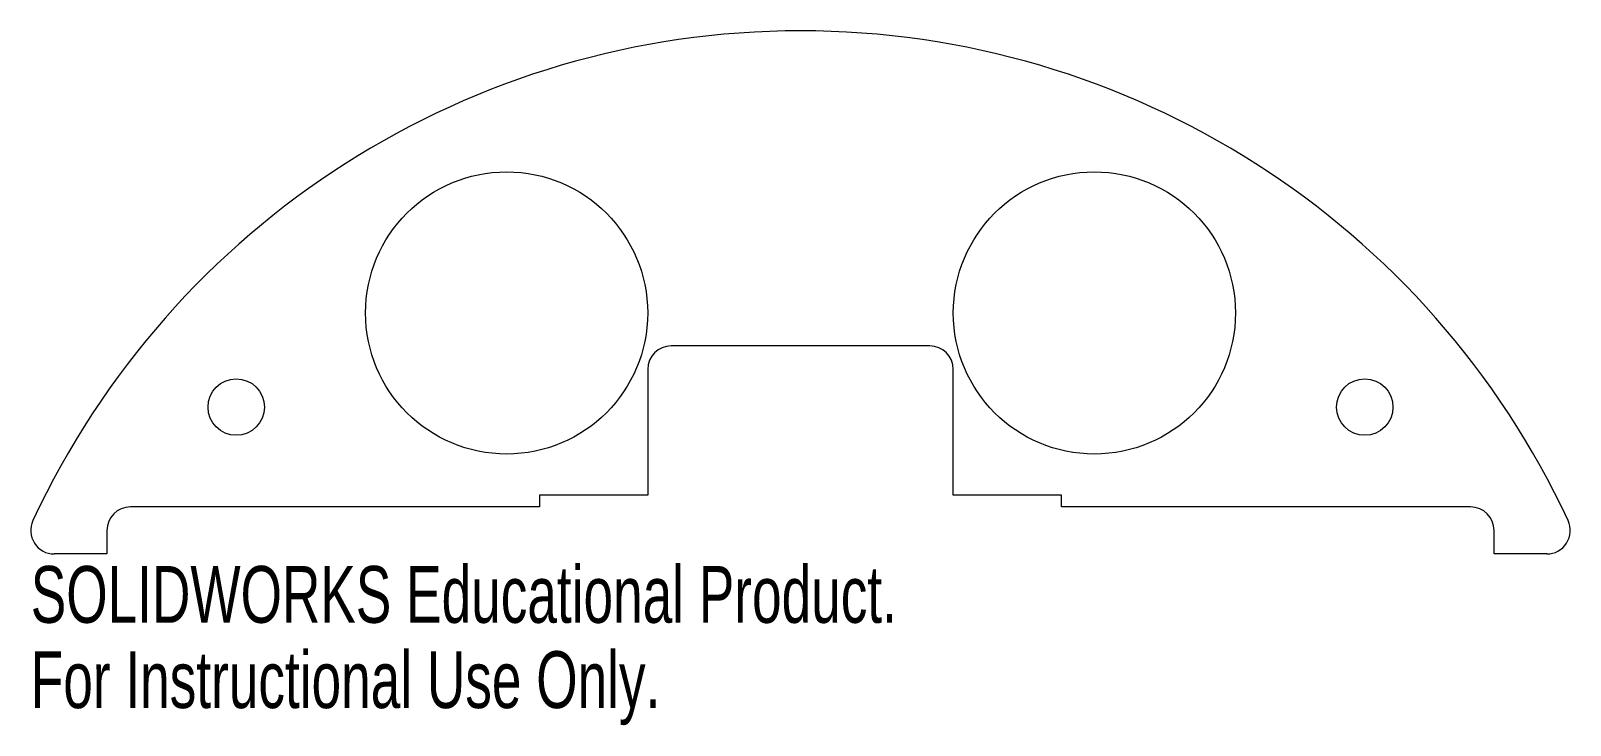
# Model space of a CAD drawing. Header units: millimetres. Extents: x -65 to 65, y 13 to 72.
import ezdxf

# ---------------------------------------------------------------- set-up
doc = ezdxf.new("R2010")
doc.units = ezdxf.units.MM
doc.styles.add('SLDTEXTSTYLE0', font='TXT', dxfattribs={"width": 0.7})

msp = doc.modelspace()

# ---------------------------------------------------------------- linework, layer by layer
at = {"color": 7, "linetype": 'Continuous', "lineweight": 15}
for p, q in [((11, 45.2), (-11, 45.2)), ((-13, 43.2), (-13, 32.5)), ((13, 32.5), (13, 43.2)), ((-22.2, 31.5), (-57, 31.5)), ((-22.2, 32.5), (-22.2, 31.5)), ((-13, 32.5), (-22.2, 32.5)), ((22.2, 32.5), (13, 32.5)), ((22.2, 31.5), (22.2, 32.5)), ((57, 31.5), (22.2, 31.5)), ((-59, 29.5), (-59, 27.5)), ((59, 27.5), (59, 29.5)), ((-59, 27.5), (-63.48, 27.5)), ((63.48, 27.5), (59, 27.5))]:
    msp.add_line(p, q, dxfattribs=at)
for centre, radius in [((-25, 48), 12), ((25, 48), 12), ((-48, 40), 2.4), ((48, 40), 2.4)]:
    msp.add_circle(centre, radius, dxfattribs=at)
for centre, radius, start, end in [((0, 0), 72, 24.9248, 155.0752), ((-11, 43.2), 2, 90, 180), ((11, 43.2), 2, 0, 90), ((-57, 29.5), 2, 90, 180), ((57, 29.5), 2, 0, 90), ((-63.48, 29.5), 2, 155.0752, 270), ((63.48, 29.5), 2, 270, 24.9248)]:
    msp.add_arc(centre, radius, start, end, dxfattribs=at)

# ---------------------------------------------------------------- texts
at = {"color": 7, "linetype": 'Continuous', "char_height": 4.8336, "attachment_point": 1, "style": 'SLDTEXTSTYLE0'}
for s, insert in [('SOLIDWORKS Educational Product.', (-65.48, 26.48)), ('For Instructional Use Only.', (-65.48, 19.23))]:
    msp.add_mtext(s, dxfattribs=dict(at, insert=insert))

doc.saveas('drawing.dxf')
